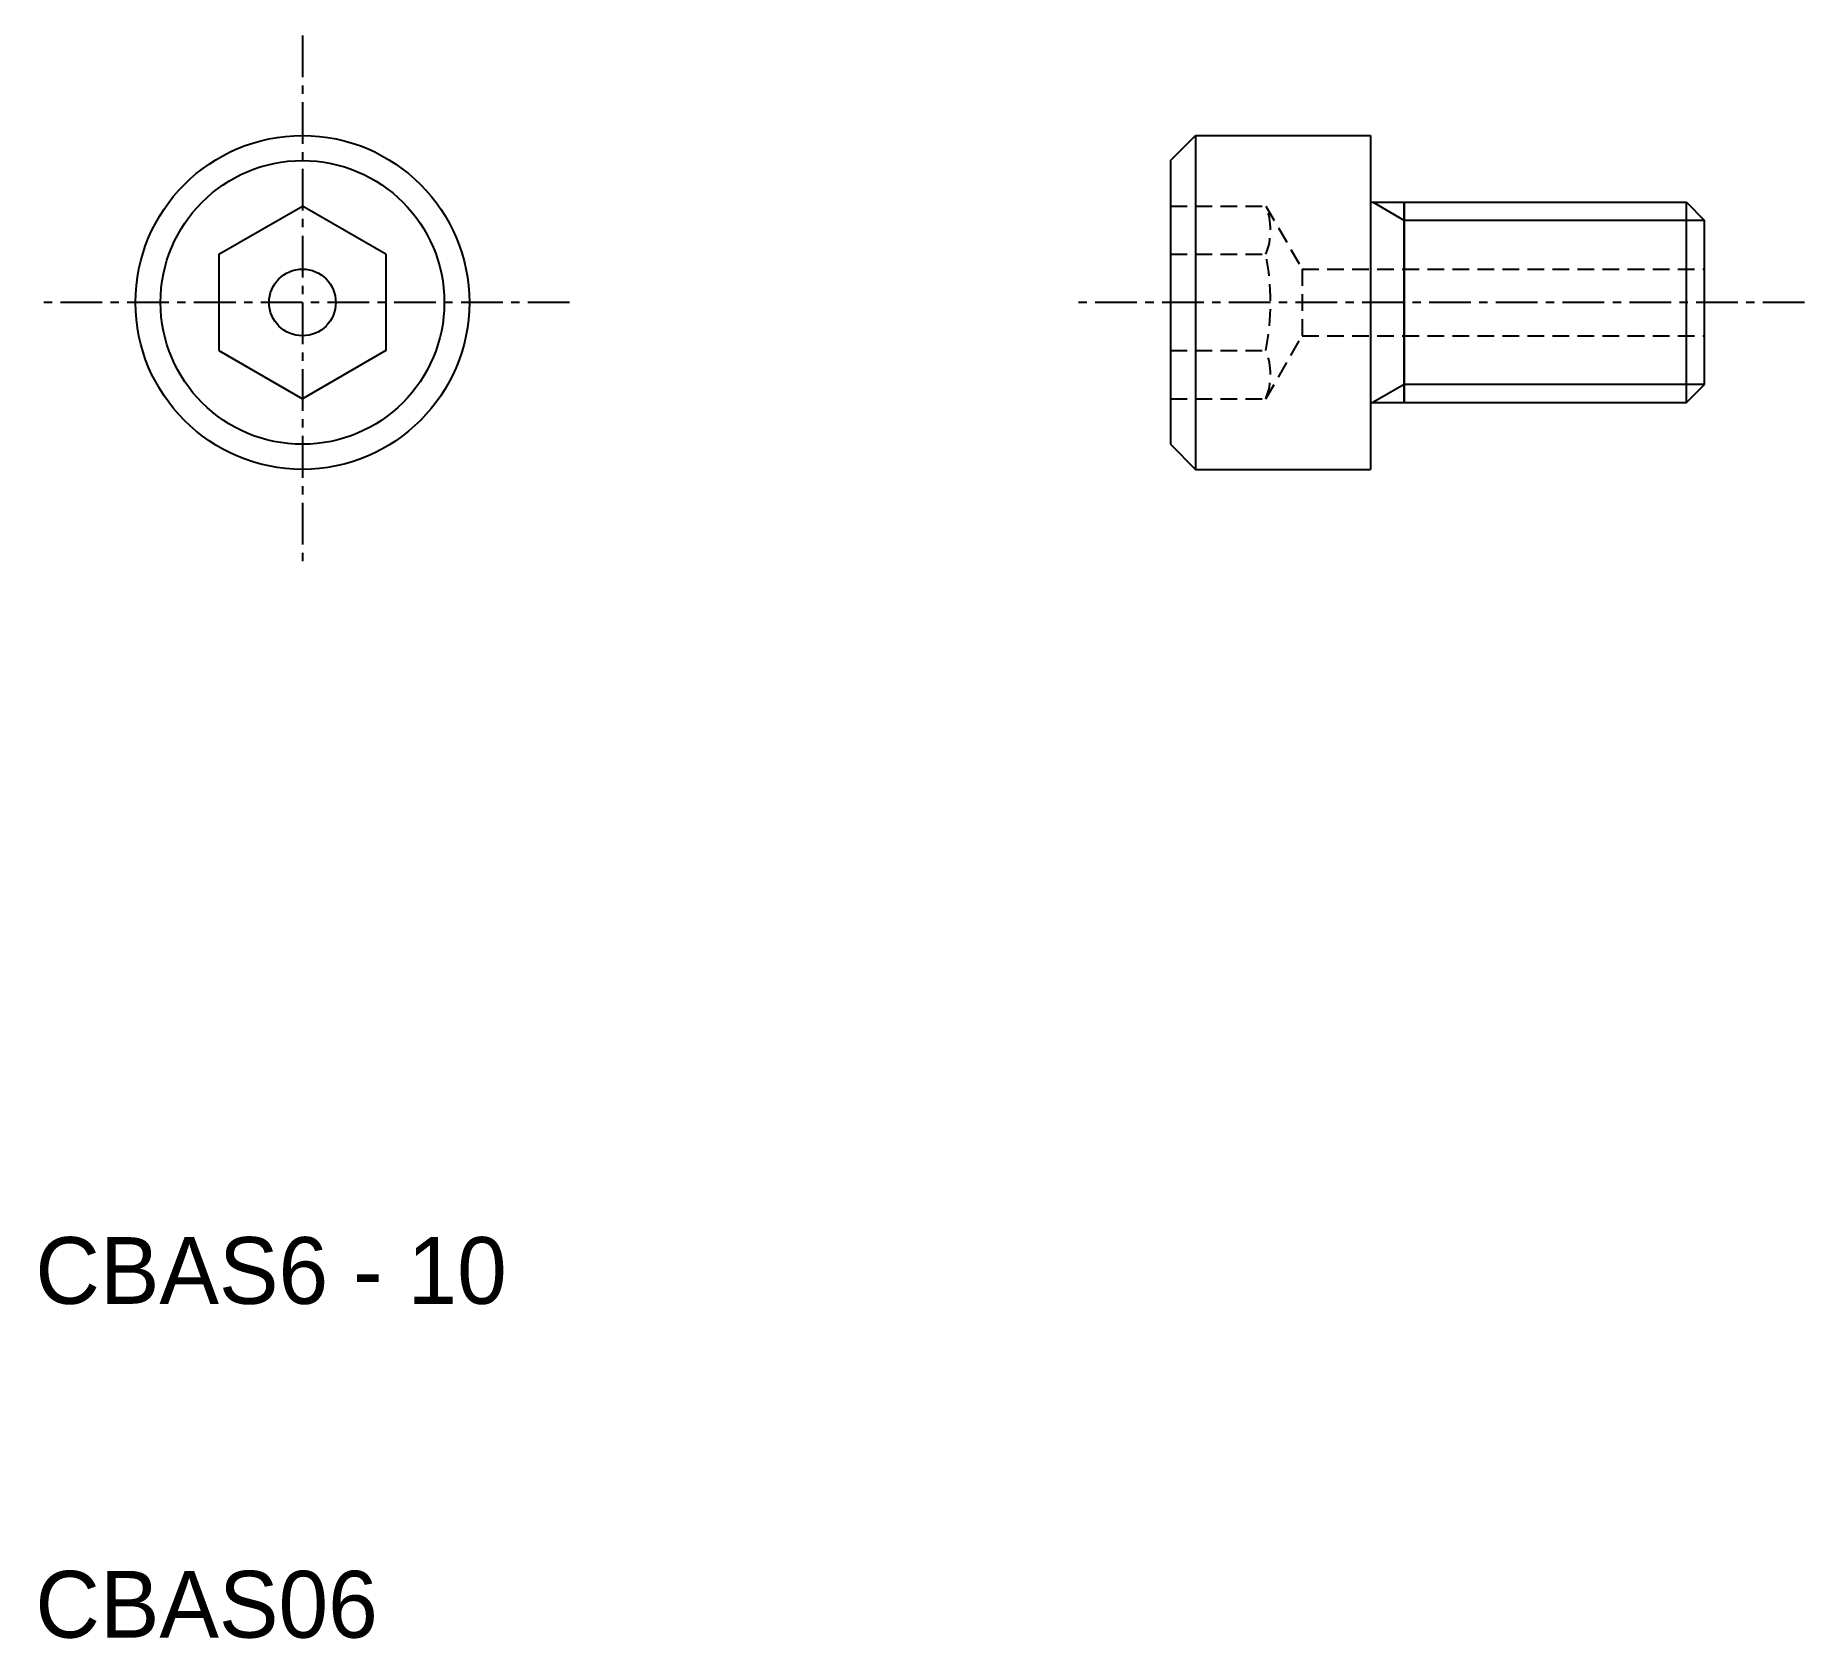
# Model space of a CAD drawing. Extents: x 10 to 63, y 10 to 58.
import ezdxf

# ---------------------------------------------------------------- set-up
doc = ezdxf.new("R2010")
doc.units = 0
doc.linetypes.add('CENTER', pattern=[2, 1.25, -0.25, 0.25, -0.25])
doc.linetypes.add('DASHED', pattern=[0.75, 0.5, -0.25])
doc.layers.get('0').update_dxf_attribs({"linetype": 'CONTINUOUS'})
doc.layers.add('CENTER', color=1, linetype='CENTER')

msp = doc.modelspace()

# ---------------------------------------------------------------- linework, layer by layer
at = {"color": 7, "linetype": 'CONTINUOUS'}
for p, q in [((44, 54.25), (44.75, 55)), ((44.75, 55), (50, 55)), ((44.75, 55), (44.75, 45)), ((50, 55), (50, 45)), ((44, 54.25), (44, 45.75)), ((50, 53), (59.459, 53)), ((51, 47), (51, 53)), ((51, 53), (51, 47)), ((59.459, 47), (59.459, 53)), ((59.459, 53), (60, 52.458)), ((15.5, 51.443), (18, 52.887)), ((20.5, 51.443), (18, 52.887)), ((60, 47.541), (60, 52.458)), ((15.5, 51.443), (15.5, 48.557)), ((20.5, 51.443), (20.5, 48.557)), ((15.5, 48.557), (18, 47.113)), ((20.5, 48.557), (18, 47.113)), ((59.459, 47), (60, 47.541)), ((50, 47), (59.459, 47)), ((44, 45.75), (44.75, 45)), ((44.75, 45), (50, 45))]:
    msp.add_line(p, q, dxfattribs=at)
at = {"color": 3, "linetype": 'CONTINUOUS'}
for p, q in [((51, 52.458), (50.062, 53)), ((60, 52.458), (51, 52.458)), ((51, 47.541), (50.062, 47)), ((60, 47.541), (51, 47.541))]:
    msp.add_line(p, q, dxfattribs=at)
at = {"color": 3, "linetype": 'DASHED'}
for p, q in [((44, 52.887), (46.86, 52.887)), ((46.86, 52.887), (47.949, 51)), ((44, 51.443), (46.86, 51.443)), ((47.949, 51), (60, 51)), ((47.949, 51), (47.949, 49)), ((46.86, 47.113), (47.949, 49)), ((47.949, 49), (60, 49)), ((44, 48.557), (46.86, 48.557)), ((44, 47.113), (46.86, 47.113))]:
    msp.add_line(p, q, dxfattribs=at)
at = {"color": 7, "linetype": 'CONTINUOUS'}
for radius in [5, 4.25, 1]:
    msp.add_circle((18, 50), radius, dxfattribs=at)
at = {"color": 3, "linetype": 'DASHED'}
for centre, radius, start, end in [((45.072, 52.165), 1.928, 338.0126, 21.9874), ((39.5, 50), 7.5, 348.9042, 11.0958), ((45.072, 47.835), 1.928, 338.0126, 21.9874)]:
    msp.add_arc(centre, radius, start, end, dxfattribs=at)
at = {"layer": 'CENTER', "color": 1, "linetype": 'CENTER'}
for p, q in [((18, 58), (18, 42)), ((26, 50), (10, 50)), ((63, 50), (41, 50))]:
    msp.add_line(p, q, dxfattribs=at)

# ---------------------------------------------------------------- texts
at = {"color": 7, "linetype": 'CONTINUOUS'}
for s, p in [('CBAS6 - 10', (10, 20)), ('CBAS06', (10, 10))]:
    msp.add_text(s, height=2, dxfattribs=at).set_placement(p)

doc.saveas('drawing.dxf')
